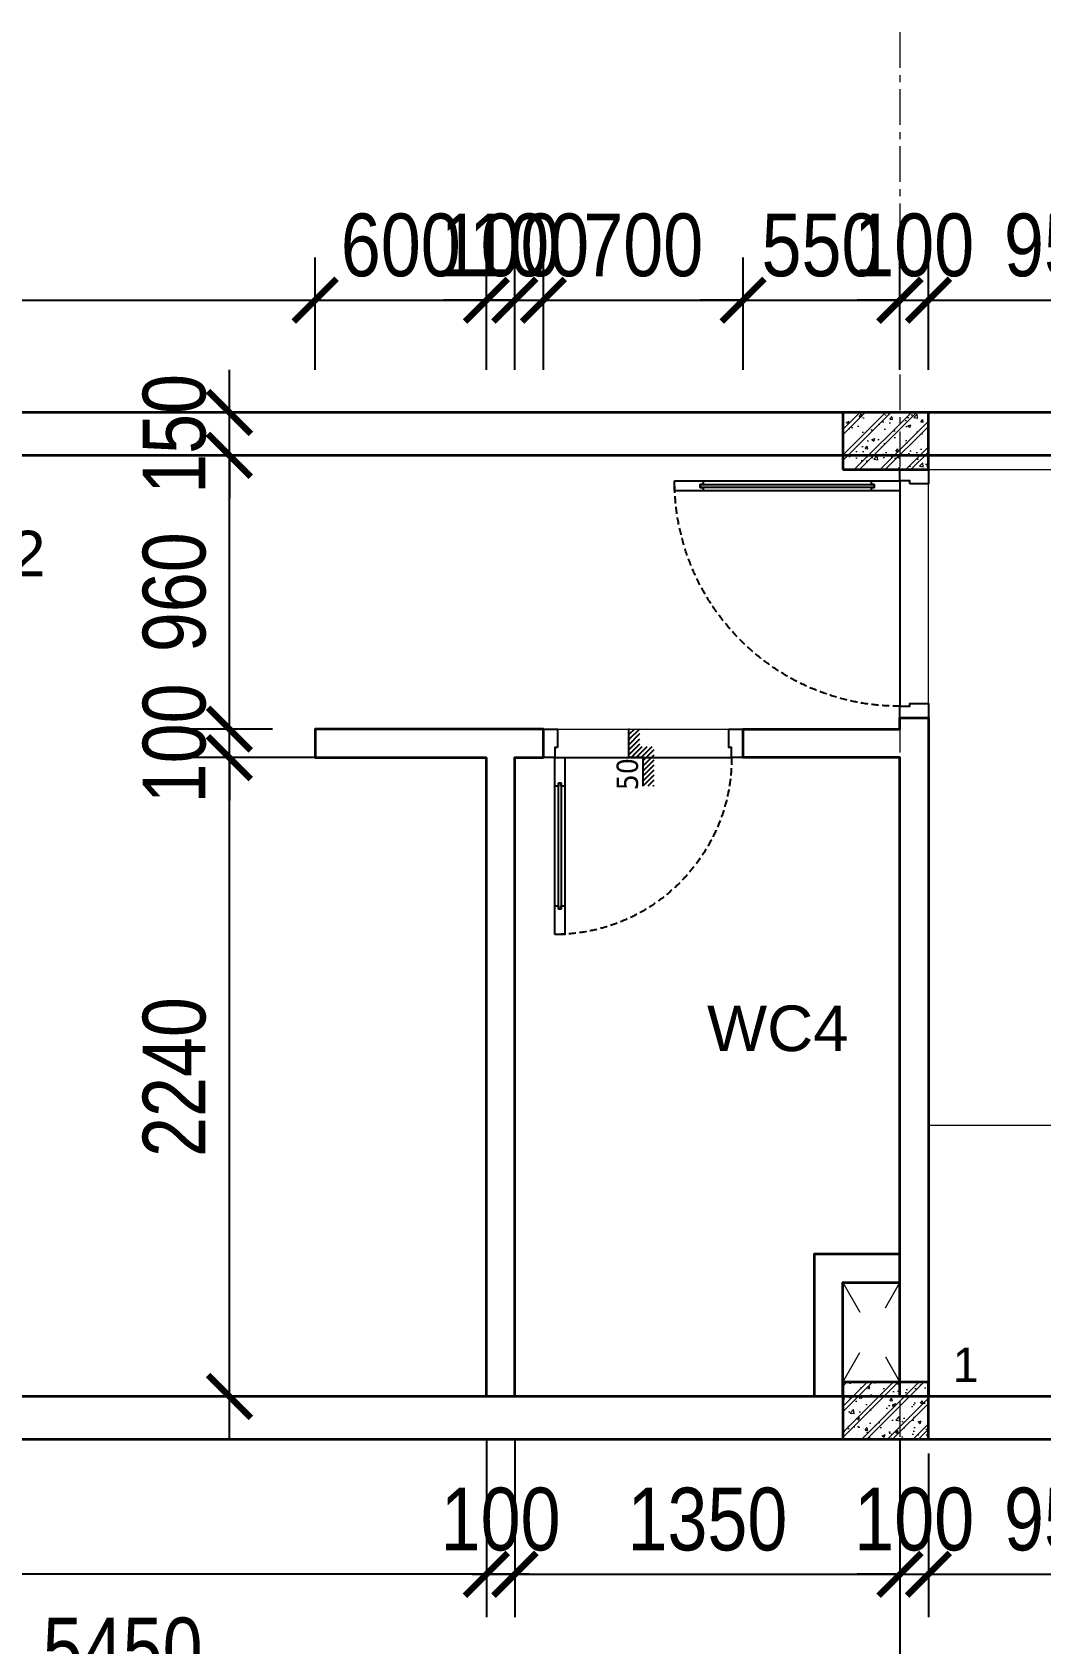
# Model space of a CAD drawing. Header units: inches. Extents: x 236662 to 497023, y -248575 to 81795.
# Drawn here: x 329870 to 333406, y -35956 to -30306 of the extents above; entities that cross this region are included whole.
import ezdxf

# ---------------------------------------------------------------- set-up
doc = ezdxf.new("R2010")
doc.units = ezdxf.units.IN
doc.header["$LTSCALE"] = 10
doc.header["$MEASUREMENT"] = 0
for name, pattern in [('ACAD_ISO03W100', [30, 12, -18]), ('CENTER', [2, 1.25, -0.25, 0.25, -0.25]), ('HIDDEN', [0.375, 0.25, -0.125])]:
    doc.linetypes.add(name, pattern=pattern)
for name, color, linetype in [('01. HP_TEXT', 9, 'Continuous'), ('04. HP_CUA', 153, 'Continuous'), ('07. HP_KY HIEU @ 1', 43, 'Continuous'), ('08. HP_DIM', 118, 'Continuous')]:
    doc.layers.add(name, color=color, linetype=linetype)
for name, color, linetype, lineweight in [('02. HP_BE TONG', 1, 'Continuous', 35), ('03. HP_TUONG', 2, 'Continuous', 35), ('05. HP_TRUC', 251, 'CENTER', 5), ('06. HP_THAY 1', 134, 'Continuous', 15), ('06. HP_THAY 2', 147, 'Continuous', 13), ('09_HP_HATCH', 8, 'Continuous', 5), ('14. HP_OPENING', 250, 'ACAD_ISO03W100', 5), ('GHICHU', 7, 'Continuous', 9)]:
    doc.layers.add(name, color=color, linetype=linetype, lineweight=lineweight)
doc.styles.add('AVO', font='VAVOB.TTF')
doc.styles.get("Standard").update_dxf_attribs({"font": 'arial.ttf'})
doc.styles.add('Tahoma', font='tahoma.ttf')
doc.styles.add('TEXT (none)', font='arial.ttf')
doc.styles.add('text2', font='VHELVCN.TTF')
doc.dimstyles.new('AL-100', dxfattribs={"dimtxt": 220, "dimasz": 150, "dimexe": 150, "dimexo": 150, "dimgap": 80, "dimtad": 1, "dimdec": 0, "dimzin": 9, "dimtxsty": 'text2', "dimblk": 'ARCHTICK', "dimcen": 1, "dimdle": 150, "dimclrd": 256, "dimclre": 256, "dimclrt": 7, "dimadec": 0, "dimazin": 0, "dimtfac": 1, "dimtdec": 0, "dimtix": 1, "dimtmove": 2, "dimatfit": 3, "dimldrblk": 'ARCHTICK', "dimfxl": 1, "dimtolj": 1, "dimtzin": 0, "dimlwd": -1, "dimlwe": -1, "dimarcsym": 0})

# ---------------------------------------------------------------- blocks, each defined once
blk = doc.blocks.new('_ArchTick')
at = {"color": 0, "linetype": 'ByBlock', "const_width": 0.15}
blk.add_lwpolyline([(-0.5, -0.5), (0.5, 0.5)], dxfattribs=at)
blk = doc.blocks.new('*D945')
at = {"layer": '08. HP_DIM', "transparency": 16777216}
for p, q in [((327461.9, -35389.2), (327461.9, -36712.1)), ((342461.9, -35389.2), (342461.9, -36712.1)), ((327311.9, -36562.1), (342611.9, -36562.1))]:
    blk.add_line(p, q, dxfattribs=at)
at = {"layer": 'Defpoints', "color": 0, "transparency": 16777216}
for p in [(327461.9, -35239.2), (342461.9, -35239.2), (342461.9, -36562.1)]:
    blk.add_point(p, dxfattribs=at)
at = {"layer": '08. HP_DIM', "transparency": 16777216, "xscale": 150, "yscale": 150, "zscale": 150, "rotation": 180}
blk.add_blockref('_ArchTick', (327461.9, -36562.1), dxfattribs=at)
at = {"layer": '08. HP_DIM', "transparency": 16777216, "xscale": 150, "yscale": 150, "zscale": 150}
blk.add_blockref('_ArchTick', (342461.9, -36562.1), dxfattribs=at)
at = {"layer": '08. HP_DIM', "color": 7, "transparency": 16777216, "insert": (334461.9, -36369.8), "char_height": 220, "attachment_point": 5, "style": 'text2'}
blk.add_mtext('\\A1;15000', dxfattribs=at)
blk = doc.blocks.new('zcsadsdasd3')
at = {"layer": '05. HP_TRUC', "ltscale": 10}
for p, q in [((-9550, 4933.4), (-9550, -1554.2)), ((-15929.6, 3600), (1239.1, 3600)), ((-15929.6, 0), (1239.1, 0))]:
    blk.add_line(p, q, dxfattribs=at)
blk = doc.blocks.new('*D951')
at = {"layer": '08. HP_DIM', "transparency": 16777216}
for p, q in [((331461.9, -35239.2), (331461.9, -35862.7)), ((327461.9, -35389.2), (327461.9, -35862.7)), ((331611.9, -35712.7), (327311.9, -35712.7))]:
    blk.add_line(p, q, dxfattribs=at)
at = {"layer": 'Defpoints', "color": 0, "transparency": 16777216}
for p in [(331461.9, -35089.2), (327461.9, -35239.2), (327461.9, -35712.7)]:
    blk.add_point(p, dxfattribs=at)
at = {"layer": '08. HP_DIM', "transparency": 16777216, "xscale": 150, "yscale": 150, "zscale": 150, "rotation": 180}
blk.add_blockref('_ArchTick', (327461.9, -35712.7), dxfattribs=at)
at = {"layer": '08. HP_DIM', "transparency": 16777216, "xscale": 150, "yscale": 150, "zscale": 150}
blk.add_blockref('_ArchTick', (331461.9, -35712.7), dxfattribs=at)
at = {"layer": '08. HP_DIM', "color": 7, "transparency": 16777216, "insert": (329461.9, -35520.4), "char_height": 220, "attachment_point": 5, "style": 'text2'}
blk.add_mtext('\\A1;4000', dxfattribs=at)
blk = doc.blocks.new('COT')
at = {"layer": '09_HP_HATCH'}
h = blk.add_hatch(dxfattribs=at)
h.set_pattern_fill('CHAU-01', color=256, scale=15, pattern_type=2)
h.set_pattern_definition([(50, (-55276.965, -37444.2), (107.58903, -9.41282), [11.25, -123.75]), (355, (-55276.97, -37444.2), (-20.8127, 112.82882), [9, -99]), (100.4514, (-55268, -37444.99), (86.7764, 103.41593), [9.56103, -105.17132]), (46.1842, (-55276.97, -37414.2), (160.08616, -24.82785), [16.875, -185.625]), (96.6356, (-55263.62, -37416.27), (140.1994, 146.11768), [14.34154, -157.75695]), (351.1842, (-55276.97, -37414.2), (140.1993, 146.1178), [13.5, -148.5]), (21, (-55261.965, -37421.7), (89.53606, -60.39283), [11.25, -123.75]), (326, (-55261.97, -37421.7), (36.4973, 108.7725), [9, -99]), (71.4514, (-55254.5, -37426.73), (126.0334, 48.37957), [9.56103, -105.17132]), (37.5, (-55276.965, -37444.2), (1.823978, 49.934078), [0, -97.8, 0, -100.5, 0, -99.375]), (7.5, (-55276.965, -37444.2), (39.46043, 59.161757), [0, -57.3, 0, -95.55, 0, -37.875]), (327.5, (-55310.415, -37444.2), (80.073365, -3.38323), [0, -37.5, 0, -117, 0, -155.25]), (317.5, (-55325.415, -37444.2), (87.477925, 15.01575), [0, -48.75, 0, -77.7, 0, -110.25]), (45, (-55276.965, -37444.2), (-45.07806, 45.07806), []), (45, (-55276.965, -37425.827), (-45.07806, 45.07806), [])])
h.paths.add_polyline_path([(0, -200), (300, -200), (300, 0), (0, 0)])
at = {"layer": '02. HP_BE TONG'}
blk.add_lwpolyline([(0, -200), (300, -200), (300, 0), (0, 0)], close=True, dxfattribs=at)
blk = doc.blocks.new('ádasdwdczxzc')
at = {"layer": '03. HP_TUONG'}
for p in [(-9750, 3600), (-9750, 200)]:
    blk.add_blockref('COT', p, dxfattribs=at)
blk = doc.blocks.new('*D1327')
at = {"layer": '08. HP_DIM', "transparency": 16777216}
for p, q in [((-15000, -3750), (-15000, -4679)), ((-9550, -3750), (-9550, -4679)), ((-15150, -4529), (-9400, -4529))]:
    blk.add_line(p, q, dxfattribs=at)
at = {"layer": 'Defpoints', "color": 0, "transparency": 16777216}
for p in [(-15000, -3600), (-9550, -3600), (-9550, -4529)]:
    blk.add_point(p, dxfattribs=at)
at = {"layer": '08. HP_DIM', "transparency": 16777216, "xscale": 150, "yscale": 150, "zscale": 150, "rotation": 180}
blk.add_blockref('_ArchTick', (-15000, -4529), dxfattribs=at)
at = {"layer": '08. HP_DIM', "transparency": 16777216, "xscale": 150, "yscale": 150, "zscale": 150}
blk.add_blockref('_ArchTick', (-9550, -4529), dxfattribs=at)
at = {"layer": '08. HP_DIM', "color": 7, "transparency": 16777216, "insert": (-12275, -4336.7), "char_height": 220, "attachment_point": 5, "style": 'text2'}
blk.add_mtext('\\A1;5450', dxfattribs=at)
blk = doc.blocks.new('*D1328')
at = {"layer": '08. HP_DIM', "transparency": 16777216}
for p, q in [((-9550, -3750), (-9550, -4679)), ((-5450, -3750), (-5450, -4679)), ((-9700, -4529), (-5300, -4529))]:
    blk.add_line(p, q, dxfattribs=at)
at = {"layer": 'Defpoints', "color": 0, "transparency": 16777216}
for p in [(-9550, -3600), (-5450, -3600), (-5450, -4529)]:
    blk.add_point(p, dxfattribs=at)
at = {"layer": '08. HP_DIM', "transparency": 16777216, "xscale": 150, "yscale": 150, "zscale": 150, "rotation": 180}
blk.add_blockref('_ArchTick', (-9550, -4529), dxfattribs=at)
at = {"layer": '08. HP_DIM', "transparency": 16777216, "xscale": 150, "yscale": 150, "zscale": 150}
blk.add_blockref('_ArchTick', (-5450, -4529), dxfattribs=at)
at = {"layer": '08. HP_DIM', "color": 7, "transparency": 16777216, "insert": (-7500, -4336.7), "char_height": 220, "attachment_point": 5, "style": 'text2'}
blk.add_mtext('\\A1;4100', dxfattribs=at)
blk = doc.blocks.new('Step Symbol - Metric')
h = blk.add_hatch()
h.set_pattern_fill('_USER', color=0, angle=45, style=0, pattern_type=0)
h.set_pattern_definition([(45, (0, 4), (-0.70711, 0.70711), [])])
h.paths.add_polyline_path([(8, 0), (8, -3), (-3, -3), (-3, 1), (-8, 1), (-8, 4), (0, 4), (0, 0)])
at = {"color": 0}
blk.add_lwpolyline([(8, 0), (0, 0), (0, 4), (-8, 4)], dxfattribs=at)
blk.add_attdef('Step', (2, 2), '', height=3, dxfattribs=at)
blk = doc.blocks.new('*U282')
at = {"ltscale": 100}
for p, q in [((40, 790), (40, 200)), ((75, 200), (75, 790))]:
    blk.add_line(p, q, dxfattribs=at)
at = {"color": 8, "ltscale": 100}
blk.add_line((40, 100), (830, 100), dxfattribs=at)
at = {"ltscale": 100}
for points in [[(40, 890), (40, 790), (52.5, 790), (52.5, 800), (62.5, 800), (62.5, 790), (75, 790), (75, 890)], [(62.5, 200), (62.5, 190), (52.5, 190), (52.5, 200), (40, 200), (40, 100), (75, 100), (75, 200)], [(50, 65), (40, 65), (40, 100), (0, 100), (0, 0), (50, 0)], [(870, 100), (830, 100), (830, 65), (820, 65), (820, 0), (870, 0)]]:
    blk.add_lwpolyline(points, close=True, dxfattribs=at)
at = {"color": 8, "ltscale": 100}
blk.add_lwpolyline([(62.5, 800), (52.5, 800), (52.5, 190), (62.5, 190)], close=True, dxfattribs=at)
at = {"color": 8, "linetype": 'HIDDEN', "ltscale": 10}
blk.add_arc((40, 100), 790, 360, 90, dxfattribs=at)
blk = doc.blocks.new('*U33')
at = {"ltscale": 100}
for p, q in [((40, 620), (40, 200)), ((75, 200), (75, 620))]:
    blk.add_line(p, q, dxfattribs=at)
at = {"color": 8, "ltscale": 100}
blk.add_line((40, 100), (660, 100), dxfattribs=at)
at = {"ltscale": 100}
for points in [[(40, 720), (40, 620), (52.5, 620), (52.5, 630), (62.5, 630), (62.5, 620), (75, 620), (75, 720)], [(62.5, 200), (62.5, 190), (52.5, 190), (52.5, 200), (40, 200), (40, 100), (75, 100), (75, 200)], [(50, 65), (40, 65), (40, 100), (0, 100), (0, 0), (50, 0)], [(700, 100), (660, 100), (660, 65), (650, 65), (650, 0), (700, 0)]]:
    blk.add_lwpolyline(points, close=True, dxfattribs=at)
at = {"color": 8, "ltscale": 100}
blk.add_lwpolyline([(62.5, 630), (52.5, 630), (52.5, 190), (62.5, 190)], close=True, dxfattribs=at)
at = {"color": 8, "linetype": 'HIDDEN', "ltscale": 10}
blk.add_arc((40, 100), 620, 360, 90, dxfattribs=at)
blk = doc.blocks.new('CUA TANG 3')
at = {"layer": '04. HP_CUA'}
for name, p, xscale, rotation in [('*U282', (5550, -200), -1.000000000000002, 90), ('*U33', (4200, -1110), -1, 180)]:
    blk.add_blockref(name, p, dxfattribs=dict(at, xscale=xscale, rotation=rotation))
blk = doc.blocks.new('*D1031')
at = {"layer": '08. HP_DIM', "transparency": 16777216}
for p, q in [((330561.1, -35239.2), (330561.1, -32699.2)), ((331311.9, -32849.2), (330411.1, -32849.2)), ((331311.9, -35089.2), (330411.1, -35089.2))]:
    blk.add_line(p, q, dxfattribs=at)
at = {"layer": 'Defpoints', "color": 0, "transparency": 16777216}
for p in [(330561.1, -32849.2), (331461.9, -32849.2, -318.6), (331461.9, -35089.2, -318.6)]:
    blk.add_point(p, dxfattribs=at)
at = {"layer": '08. HP_DIM', "transparency": 16777216, "xscale": 150, "yscale": 150, "zscale": 150}
for p, rotation in [((330561.1, -32849.2), 90), ((330561.1, -35089.2), 270)]:
    blk.add_blockref('_ArchTick', p, dxfattribs=dict(at, rotation=rotation))
at = {"layer": '08. HP_DIM', "color": 7, "transparency": 16777216, "insert": (330368.7, -33969.2), "char_height": 220, "attachment_point": 5, "rotation": 90, "style": 'text2'}
blk.add_mtext('\\A1;2240', dxfattribs=at)
blk = doc.blocks.new('*D1032')
at = {"layer": '08. HP_DIM', "transparency": 16777216}
for p, q in [((330561.1, -32749.2), (330561.1, -32599.2)), ((330711.9, -32749.2), (330411.1, -32749.2)), ((330561.1, -32849.2), (330561.1, -32749.2)), ((331311.9, -32849.2), (330411.1, -32849.2)), ((330561.1, -32849.2), (330561.1, -32999.2))]:
    blk.add_line(p, q, dxfattribs=at)
at = {"layer": 'Defpoints', "color": 0, "transparency": 16777216}
for p in [(330561.1, -32749.2), (330861.9, -32749.2, -318.6), (331461.9, -32849.2, -318.6)]:
    blk.add_point(p, dxfattribs=at)
at = {"layer": '08. HP_DIM', "transparency": 16777216, "xscale": 150, "yscale": 150, "zscale": 150}
for p, rotation in [((330561.1, -32749.2), 270), ((330561.1, -32849.2), 90)]:
    blk.add_blockref('_ArchTick', p, dxfattribs=dict(at, rotation=rotation))
at = {"layer": '08. HP_DIM', "color": 7, "transparency": 16777216, "insert": (330368.7, -32799.2), "char_height": 220, "attachment_point": 5, "rotation": 90, "style": 'text2'}
blk.add_mtext('\\A1;100', dxfattribs=at)
blk = doc.blocks.new('*D1033')
at = {"layer": '08. HP_DIM', "transparency": 16777216}
for p, q in [((330561.1, -32899.2), (330561.1, -31639.2)), ((332561.9, -31789.2), (330411.1, -31789.2)), ((330711.9, -32749.2), (330411.1, -32749.2))]:
    blk.add_line(p, q, dxfattribs=at)
at = {"layer": 'Defpoints', "color": 0, "transparency": 16777216}
for p in [(330561.1, -31789.2), (332711.9, -31789.2, -318.6), (330861.9, -32749.2, -318.6)]:
    blk.add_point(p, dxfattribs=at)
at = {"layer": '08. HP_DIM', "transparency": 16777216, "xscale": 150, "yscale": 150, "zscale": 150}
for p, rotation in [((330561.1, -31789.2), 90), ((330561.1, -32749.2), 270)]:
    blk.add_blockref('_ArchTick', p, dxfattribs=dict(at, rotation=rotation))
at = {"layer": '08. HP_DIM', "color": 7, "transparency": 16777216, "insert": (330368.7, -32269.2), "char_height": 220, "attachment_point": 5, "rotation": 90, "style": 'text2'}
blk.add_mtext('\\A1;960', dxfattribs=at)
blk = doc.blocks.new('*D1034')
at = {"layer": '08. HP_DIM', "transparency": 16777216}
for p, q in [((330561.1, -31639.2), (330561.1, -31489.2)), ((332561.9, -31639.2), (330411.1, -31639.2)), ((330561.1, -31789.2), (330561.1, -31639.2)), ((332561.9, -31789.2), (330411.1, -31789.2)), ((330561.1, -31789.2), (330561.1, -31939.2))]:
    blk.add_line(p, q, dxfattribs=at)
at = {"layer": 'Defpoints', "color": 0, "transparency": 16777216}
for p in [(330561.1, -31639.2), (332711.9, -31639.2, -318.6), (332711.9, -31789.2, -318.6)]:
    blk.add_point(p, dxfattribs=at)
at = {"layer": '08. HP_DIM', "transparency": 16777216, "xscale": 150, "yscale": 150, "zscale": 150}
for p, rotation in [((330561.1, -31639.2), 270), ((330561.1, -31789.2), 90)]:
    blk.add_blockref('_ArchTick', p, dxfattribs=dict(at, rotation=rotation))
at = {"layer": '08. HP_DIM', "color": 7, "transparency": 16777216, "insert": (330368.7, -31714.2), "char_height": 220, "attachment_point": 5, "rotation": 90, "style": 'text2'}
blk.add_mtext('\\A1;150', dxfattribs=at)
blk = doc.blocks.new('*D1035')
at = {"layer": '08. HP_DIM', "transparency": 16777216}
for p, q in [((331461.9, -35239.2), (331461.9, -35862.7)), ((331561.9, -35239.2), (331561.9, -35862.7)), ((331461.9, -35712.7), (331311.9, -35712.7)), ((331461.9, -35712.7), (331561.9, -35712.7)), ((331561.9, -35712.7), (331711.9, -35712.7))]:
    blk.add_line(p, q, dxfattribs=at)
at = {"layer": 'Defpoints', "color": 0, "transparency": 16777216}
for p in [(331461.9, -35089.2, -318.6), (331561.9, -35089.2, -318.6), (331561.9, -35712.7)]:
    blk.add_point(p, dxfattribs=at)
at = {"layer": '08. HP_DIM', "transparency": 16777216, "xscale": 150, "yscale": 150, "zscale": 150}
blk.add_blockref('_ArchTick', (331461.9, -35712.7), dxfattribs=at)
at = {"layer": '08. HP_DIM', "transparency": 16777216, "xscale": 150, "yscale": 150, "zscale": 150, "rotation": 180}
blk.add_blockref('_ArchTick', (331561.9, -35712.7), dxfattribs=at)
at = {"layer": '08. HP_DIM', "color": 7, "transparency": 16777216, "insert": (331511.9, -35520.4), "char_height": 220, "attachment_point": 5, "style": 'text2'}
blk.add_mtext('\\A1;100', dxfattribs=at)
blk = doc.blocks.new('*D1036')
at = {"layer": '08. HP_DIM', "transparency": 16777216}
for p, q in [((331561.9, -35239.2), (331561.9, -35862.7)), ((332911.9, -35239.2), (332911.9, -35862.7)), ((331411.9, -35712.7), (333061.9, -35712.7))]:
    blk.add_line(p, q, dxfattribs=at)
at = {"layer": 'Defpoints', "color": 0, "transparency": 16777216}
for p in [(331561.9, -35089.2, -318.6), (332911.9, -35089.2, -318.6), (332911.9, -35712.7)]:
    blk.add_point(p, dxfattribs=at)
at = {"layer": '08. HP_DIM', "transparency": 16777216, "xscale": 150, "yscale": 150, "zscale": 150, "rotation": 180}
blk.add_blockref('_ArchTick', (331561.9, -35712.7), dxfattribs=at)
at = {"layer": '08. HP_DIM', "transparency": 16777216, "xscale": 150, "yscale": 150, "zscale": 150}
blk.add_blockref('_ArchTick', (332911.9, -35712.7), dxfattribs=at)
at = {"layer": '08. HP_DIM', "color": 7, "transparency": 16777216, "insert": (332236.9, -35520.4), "char_height": 220, "attachment_point": 5, "style": 'text2'}
blk.add_mtext('\\A1;1350', dxfattribs=at)
blk = doc.blocks.new('*D1037')
at = {"layer": '08. HP_DIM', "transparency": 16777216}
for p, q in [((332911.9, -35239.2), (332911.9, -35862.7)), ((333011.9, -35289.2), (333011.9, -35862.7)), ((332911.9, -35712.7), (332761.9, -35712.7)), ((332911.9, -35712.7), (333011.9, -35712.7)), ((333011.9, -35712.7), (333161.9, -35712.7))]:
    blk.add_line(p, q, dxfattribs=at)
at = {"layer": 'Defpoints', "color": 0, "transparency": 16777216}
for p in [(332911.9, -35089.2, -318.6), (333011.9, -35139.2, -318.6), (333011.9, -35712.7)]:
    blk.add_point(p, dxfattribs=at)
at = {"layer": '08. HP_DIM', "transparency": 16777216, "xscale": 150, "yscale": 150, "zscale": 150}
blk.add_blockref('_ArchTick', (332911.9, -35712.7), dxfattribs=at)
at = {"layer": '08. HP_DIM', "transparency": 16777216, "xscale": 150, "yscale": 150, "zscale": 150, "rotation": 180}
blk.add_blockref('_ArchTick', (333011.9, -35712.7), dxfattribs=at)
at = {"layer": '08. HP_DIM', "color": 7, "transparency": 16777216, "insert": (332961.9, -35520.4), "char_height": 220, "attachment_point": 5, "style": 'text2'}
blk.add_mtext('\\A1;100', dxfattribs=at)
blk = doc.blocks.new('*D1038')
at = {"layer": '08. HP_DIM', "transparency": 16777216}
for p, q in [((333961.9, -35239.2), (333961.9, -35862.7)), ((333011.9, -35289.2), (333011.9, -35862.7)), ((332861.9, -35712.7), (334111.9, -35712.7))]:
    blk.add_line(p, q, dxfattribs=at)
at = {"layer": 'Defpoints', "color": 0, "transparency": 16777216}
for p in [(333011.9, -35139.2, -318.6), (333961.9, -35089.2, -318.6), (333961.9, -35712.7)]:
    blk.add_point(p, dxfattribs=at)
at = {"layer": '08. HP_DIM', "transparency": 16777216, "xscale": 150, "yscale": 150, "zscale": 150, "rotation": 180}
blk.add_blockref('_ArchTick', (333011.9, -35712.7), dxfattribs=at)
at = {"layer": '08. HP_DIM', "transparency": 16777216, "xscale": 150, "yscale": 150, "zscale": 150}
blk.add_blockref('_ArchTick', (333961.9, -35712.7), dxfattribs=at)
at = {"layer": '08. HP_DIM', "color": 7, "transparency": 16777216, "insert": (333486.9, -35520.4), "char_height": 220, "attachment_point": 5, "style": 'text2'}
blk.add_mtext('\\A1;950', dxfattribs=at)
blk = doc.blocks.new('*D1068')
at = {"layer": '08. HP_DIM', "transparency": 16777216}
for p, q in [((327561.9, -31489.2), (327561.9, -31095.4)), ((330861.9, -31489.2), (330861.9, -31095.4)), ((327411.9, -31245.4), (331011.9, -31245.4))]:
    blk.add_line(p, q, dxfattribs=at)
at = {"layer": 'Defpoints', "color": 0, "transparency": 16777216}
for p in [(330861.9, -31245.4), (327561.9, -31639.2, -318.6), (330861.9, -31639.2, -318.6)]:
    blk.add_point(p, dxfattribs=at)
at = {"layer": '08. HP_DIM', "transparency": 16777216, "xscale": 150, "yscale": 150, "zscale": 150, "rotation": 180}
blk.add_blockref('_ArchTick', (327561.9, -31245.4), dxfattribs=at)
at = {"layer": '08. HP_DIM', "transparency": 16777216, "xscale": 150, "yscale": 150, "zscale": 150}
blk.add_blockref('_ArchTick', (330861.9, -31245.4), dxfattribs=at)
at = {"layer": '08. HP_DIM', "color": 7, "transparency": 16777216, "insert": (329211.9, -31053), "char_height": 220, "attachment_point": 5, "style": 'text2'}
blk.add_mtext('\\A1;3300', dxfattribs=at)
blk = doc.blocks.new('*D1069')
at = {"layer": '08. HP_DIM', "transparency": 16777216}
for p, q in [((330861.9, -31489.2), (330861.9, -31095.4)), ((331461.9, -31489.2), (331461.9, -31095.4)), ((330711.9, -31245.4), (331611.9, -31245.4))]:
    blk.add_line(p, q, dxfattribs=at)
at = {"layer": 'Defpoints', "color": 0, "transparency": 16777216}
for p in [(331461.9, -31245.4), (330861.9, -31639.2, -318.6), (331461.9, -31639.2, -318.6)]:
    blk.add_point(p, dxfattribs=at)
at = {"layer": '08. HP_DIM', "transparency": 16777216, "xscale": 150, "yscale": 150, "zscale": 150, "rotation": 180}
blk.add_blockref('_ArchTick', (330861.9, -31245.4), dxfattribs=at)
at = {"layer": '08. HP_DIM', "transparency": 16777216, "xscale": 150, "yscale": 150, "zscale": 150}
blk.add_blockref('_ArchTick', (331461.9, -31245.4), dxfattribs=at)
at = {"layer": '08. HP_DIM', "color": 7, "transparency": 16777216, "insert": (331161.9, -31053), "char_height": 220, "attachment_point": 5, "style": 'text2'}
blk.add_mtext('\\A1;600', dxfattribs=at)
blk = doc.blocks.new('*D1070')
at = {"layer": '08. HP_DIM', "transparency": 16777216}
for p, q in [((331461.9, -31489.2), (331461.9, -31095.4)), ((331561.9, -31489.2), (331561.9, -31095.4)), ((331461.9, -31245.4), (331311.9, -31245.4)), ((331461.9, -31245.4), (331561.9, -31245.4)), ((331561.9, -31245.4), (331711.9, -31245.4))]:
    blk.add_line(p, q, dxfattribs=at)
at = {"layer": 'Defpoints', "color": 0, "transparency": 16777216}
for p in [(331561.9, -31245.4), (331461.9, -31639.2, -318.6), (331561.9, -31639.2, -318.6)]:
    blk.add_point(p, dxfattribs=at)
at = {"layer": '08. HP_DIM', "transparency": 16777216, "xscale": 150, "yscale": 150, "zscale": 150}
blk.add_blockref('_ArchTick', (331461.9, -31245.4), dxfattribs=at)
at = {"layer": '08. HP_DIM', "transparency": 16777216, "xscale": 150, "yscale": 150, "zscale": 150, "rotation": 180}
blk.add_blockref('_ArchTick', (331561.9, -31245.4), dxfattribs=at)
at = {"layer": '08. HP_DIM', "color": 7, "transparency": 16777216, "insert": (331511.9, -31053), "char_height": 220, "attachment_point": 5, "style": 'text2'}
blk.add_mtext('\\A1;100', dxfattribs=at)
blk = doc.blocks.new('*D1071')
at = {"layer": '08. HP_DIM', "transparency": 16777216}
for p, q in [((331561.9, -31489.2), (331561.9, -31095.4)), ((331661.9, -31489.2), (331661.9, -31095.4)), ((331561.9, -31245.4), (331411.9, -31245.4)), ((331561.9, -31245.4), (331661.9, -31245.4)), ((331661.9, -31245.4), (331811.9, -31245.4))]:
    blk.add_line(p, q, dxfattribs=at)
at = {"layer": 'Defpoints', "color": 0, "transparency": 16777216}
for p in [(331661.9, -31245.4), (331561.9, -31639.2, -318.6), (331661.9, -31639.2, -318.6)]:
    blk.add_point(p, dxfattribs=at)
at = {"layer": '08. HP_DIM', "transparency": 16777216, "xscale": 150, "yscale": 150, "zscale": 150}
blk.add_blockref('_ArchTick', (331561.9, -31245.4), dxfattribs=at)
at = {"layer": '08. HP_DIM', "transparency": 16777216, "xscale": 150, "yscale": 150, "zscale": 150, "rotation": 180}
blk.add_blockref('_ArchTick', (331661.9, -31245.4), dxfattribs=at)
at = {"layer": '08. HP_DIM', "color": 7, "transparency": 16777216, "insert": (331611.9, -31053), "char_height": 220, "attachment_point": 5, "style": 'text2'}
blk.add_mtext('\\A1;100', dxfattribs=at)
blk = doc.blocks.new('*D1072')
at = {"layer": '08. HP_DIM', "transparency": 16777216}
for p, q in [((331661.9, -31489.2), (331661.9, -31095.4)), ((332361.9, -31489.2), (332361.9, -31095.4)), ((331511.9, -31245.4), (332511.9, -31245.4))]:
    blk.add_line(p, q, dxfattribs=at)
at = {"layer": 'Defpoints', "color": 0, "transparency": 16777216}
for p in [(332361.9, -31245.4), (331661.9, -31639.2, -318.6), (332361.9, -31639.2, -318.6)]:
    blk.add_point(p, dxfattribs=at)
at = {"layer": '08. HP_DIM', "transparency": 16777216, "xscale": 150, "yscale": 150, "zscale": 150, "rotation": 180}
blk.add_blockref('_ArchTick', (331661.9, -31245.4), dxfattribs=at)
at = {"layer": '08. HP_DIM', "transparency": 16777216, "xscale": 150, "yscale": 150, "zscale": 150}
blk.add_blockref('_ArchTick', (332361.9, -31245.4), dxfattribs=at)
at = {"layer": '08. HP_DIM', "color": 7, "transparency": 16777216, "insert": (332011.9, -31053), "char_height": 220, "attachment_point": 5, "style": 'text2'}
blk.add_mtext('\\A1;700', dxfattribs=at)
blk = doc.blocks.new('*D1073')
at = {"layer": '08. HP_DIM', "transparency": 16777216}
for p, q in [((332361.9, -31489.2), (332361.9, -31095.4)), ((332911.9, -31489.2), (332911.9, -31095.4)), ((332361.9, -31245.4), (332211.9, -31245.4)), ((332361.9, -31245.4), (332911.9, -31245.4)), ((332911.9, -31245.4), (333061.9, -31245.4))]:
    blk.add_line(p, q, dxfattribs=at)
at = {"layer": 'Defpoints', "color": 0, "transparency": 16777216}
for p in [(332911.9, -31245.4), (332361.9, -31639.2, -318.6), (332911.9, -31639.2, -318.6)]:
    blk.add_point(p, dxfattribs=at)
at = {"layer": '08. HP_DIM', "transparency": 16777216, "xscale": 150, "yscale": 150, "zscale": 150}
blk.add_blockref('_ArchTick', (332361.9, -31245.4), dxfattribs=at)
at = {"layer": '08. HP_DIM', "transparency": 16777216, "xscale": 150, "yscale": 150, "zscale": 150, "rotation": 180}
blk.add_blockref('_ArchTick', (332911.9, -31245.4), dxfattribs=at)
at = {"layer": '08. HP_DIM', "color": 7, "transparency": 16777216, "insert": (332636.9, -31053), "char_height": 220, "attachment_point": 5, "style": 'text2'}
blk.add_mtext('\\A1;550', dxfattribs=at)
blk = doc.blocks.new('*D1074')
at = {"layer": '08. HP_DIM', "transparency": 16777216}
for p, q in [((332911.9, -31489.2), (332911.9, -31095.4)), ((333011.9, -31489.2), (333011.9, -31095.4)), ((332911.9, -31245.4), (332761.9, -31245.4)), ((332911.9, -31245.4), (333011.9, -31245.4)), ((333011.9, -31245.4), (333161.9, -31245.4))]:
    blk.add_line(p, q, dxfattribs=at)
at = {"layer": 'Defpoints', "color": 0, "transparency": 16777216}
for p in [(333011.9, -31245.4), (332911.9, -31639.2, -318.6), (333011.9, -31639.2, -318.6)]:
    blk.add_point(p, dxfattribs=at)
at = {"layer": '08. HP_DIM', "transparency": 16777216, "xscale": 150, "yscale": 150, "zscale": 150}
blk.add_blockref('_ArchTick', (332911.9, -31245.4), dxfattribs=at)
at = {"layer": '08. HP_DIM', "transparency": 16777216, "xscale": 150, "yscale": 150, "zscale": 150, "rotation": 180}
blk.add_blockref('_ArchTick', (333011.9, -31245.4), dxfattribs=at)
at = {"layer": '08. HP_DIM', "color": 7, "transparency": 16777216, "insert": (332961.9, -31053), "char_height": 220, "attachment_point": 5, "style": 'text2'}
blk.add_mtext('\\A1;100', dxfattribs=at)
blk = doc.blocks.new('*D1075')
at = {"layer": '08. HP_DIM', "transparency": 16777216}
for p, q in [((333011.9, -31489.2), (333011.9, -31095.4)), ((333961.9, -31489.2), (333961.9, -31095.4)), ((332861.9, -31245.4), (334111.9, -31245.4))]:
    blk.add_line(p, q, dxfattribs=at)
at = {"layer": 'Defpoints', "color": 0, "transparency": 16777216}
for p in [(333961.9, -31245.4), (333011.9, -31639.2, -318.6), (333961.9, -31639.2, -318.6)]:
    blk.add_point(p, dxfattribs=at)
at = {"layer": '08. HP_DIM', "transparency": 16777216, "xscale": 150, "yscale": 150, "zscale": 150, "rotation": 180}
blk.add_blockref('_ArchTick', (333011.9, -31245.4), dxfattribs=at)
at = {"layer": '08. HP_DIM', "transparency": 16777216, "xscale": 150, "yscale": 150, "zscale": 150}
blk.add_blockref('_ArchTick', (333961.9, -31245.4), dxfattribs=at)
at = {"layer": '08. HP_DIM', "color": 7, "transparency": 16777216, "insert": (333486.9, -31053), "char_height": 220, "attachment_point": 5, "style": 'text2'}
blk.add_mtext('\\A1;950', dxfattribs=at)
blk = doc.blocks.new('mb tang 3')
at = {"layer": '03. HP_TUONG'}
for points in [[(-15000, -2935), (-15000, -3600), (0, -3600), (0, 0), (-15000, 0), (-15000, -665), (-14900, -665), (-14900, -150), (-150, -150), (-150, -3450), (-14900, -3450), (-14900, -2935)], [(-9550, -1110), (-9550, -1070), (-9450, -1070), (-9450, -3450), (-9550, -3450), (-9550, -1210), (-10100, -1210), (-10100, -1110)]]:
    blk.add_lwpolyline(points, close=True, dxfattribs=at)
for points in [[(-10800, -1210), (-10800, -1110), (-11600, -1110), (-11600, -1210), (-11000, -1210)], [(-11000, -3450), (-11000, -1210)], [(-10900, -3450), (-10900, -1210), (-10800, -1210)], [(-9850, -3450), (-9850, -2950), (-9550, -2950)], [(-9750, -3450), (-9750, -3050), (-9550, -3050)]]:
    blk.add_lwpolyline(points, dxfattribs=at)
at = {"layer": '06. HP_THAY 1'}
blk.add_lwpolyline([(-9450, -200), (-5550, -200), (-5550, -150), (-9450, -150)], close=True, dxfattribs=at)
at = {"layer": '06. HP_THAY 2'}
blk.add_line((-9450, -1070), (-9450, -200), dxfattribs=at)
blk.add_lwpolyline([(-10800, -1110), (-10100, -1110), (-10100, -1210), (-10800, -1210)], close=True, dxfattribs=at)
blk.add_lwpolyline([(-8550, -2500), (-9450, -2500), (-9450, -3450), (-8500, -3450), (-8500, -2550)], dxfattribs=at)
at = {"layer": '14. HP_OPENING'}
for p, q in [((-9750, -3050), (-9550, -3400)), ((-9750, -3400), (-9550, -3050))]:
    blk.add_line(p, q, dxfattribs=at)
at = {"layer": '07. HP_KY HIEU @ 1'}
ref = blk.add_blockref('Step Symbol - Metric', (-10450, -1210), dxfattribs=dict(at, xscale=-12.50000000000004, yscale=12.50000000000004, zscale=12.5, rotation=90))
ref.add_attrib('Step', '50', (-10468.4, -1324.3), dxfattribs={"layer": '0', "color": 7, "height": 75, "rotation": 90, "style": 'Tahoma'})
at = {"layer": '08. HP_DIM'}
blk.add_blockref('ádasdwdczxzc', (0, -3600), dxfattribs=at)
at = {"layer": '01. HP_TEXT', "style": 'TEXT (none)'}
for s, p in [('P. NGỦ 2 ', (-13500.9, -574.3)), ('WC4', (-10226.3, -2239.1))]:
    blk.add_text(s, height=159.88, dxfattribs=at).set_placement(p)
at = {"layer": 'GHICHU', "color": 0, "linetype": 'Continuous', "style": 'AVO'}
blk.add_text('1', height=121, dxfattribs=at).set_placement((-9364.4, -3399.4))
at = {"layer": '08. HP_DIM'}
for base, p1, p2, picture, middle in [((-9550, -4529), (-15000, -3600), (-9550, -3600), '*D1327', (-12275, -4336.7)), ((-5450, -4529), (-9550, -3600), (-5450, -3600), '*D1328', (-7500, -4336.7))]:
    dim = blk.add_linear_dim(base=base, p1=p1, p2=p2, dimstyle='AL-100', dxfattribs=at)
    dim.commit()
    dim.dimension.update_dxf_attribs({"geometry": picture, "text_midpoint": middle})

msp = doc.modelspace()

# ---------------------------------------------------------------- linework, layer by layer
at = {"layer": '08. HP_DIM'}
for points in [[(332611.9, -35089.2), (332611.9, -34589.2), (332911.9, -34589.2)], [(332711.9, -35089.2), (332711.9, -34689.2), (332911.9, -34689.2)]]:
    msp.add_lwpolyline(points, dxfattribs=at)

# ---------------------------------------------------------------- block references
msp.add_blockref('mb tang 3', (342461.9, -31639.2))
for name, p in [('zcsadsdasd3', (342461.9, -35239.2)), ('CUA TANG 3', (327461.9, -31639.2))]:
    msp.add_blockref(name, p, dxfattribs=at)

# ---------------------------------------------------------------- dimensions: what is measured, and where the dimension line sits
for base, p1, p2, picture, middle in [((330861.9, -31245.4, 318.6), (327561.9, -31639.2), (330861.9, -31639.2), '*D1068', (329211.9, -31053, 318.6)), ((331461.9, -31245.4, 318.6), (330861.9, -31639.2), (331461.9, -31639.2), '*D1069', (331161.9, -31053, 318.6)), ((331561.9, -31245.4, 318.6), (331461.9, -31639.2), (331561.9, -31639.2), '*D1070', (331511.9, -31053, 318.6)), ((331661.9, -31245.4, 318.6), (331561.9, -31639.2), (331661.9, -31639.2), '*D1071', (331611.9, -31053, 318.6)), ((332361.9, -31245.4, 318.6), (331661.9, -31639.2), (332361.9, -31639.2), '*D1072', (332011.9, -31053, 318.6)), ((332911.9, -31245.4, 318.6), (332361.9, -31639.2), (332911.9, -31639.2), '*D1073', (332636.9, -31053, 318.6)), ((333011.9, -31245.4, 318.6), (332911.9, -31639.2), (333011.9, -31639.2), '*D1074', (332961.9, -31053, 318.6)), ((333961.9, -31245.4, 318.6), (333011.9, -31639.2), (333961.9, -31639.2), '*D1075', (333486.9, -31053, 318.6)), ((327461.9, -35712.7), (331461.9, -35089.2), (327461.9, -35239.2), '*D951', (329461.9, -35520.4)), ((331561.9, -35712.7, 318.6), (331461.9, -35089.2), (331561.9, -35089.2), '*D1035', (331511.9, -35520.4, 318.6)), ((332911.9, -35712.7, 318.6), (331561.9, -35089.2), (332911.9, -35089.2), '*D1036', (332236.9, -35520.4, 318.6)), ((333011.9, -35712.7, 318.6), (332911.9, -35089.2), (333011.9, -35139.2), '*D1037', (332961.9, -35520.4, 318.6)), ((333961.9, -35712.7, 318.6), (333011.9, -35139.2), (333961.9, -35089.2), '*D1038', (333486.9, -35520.4, 318.6))]:
    dim = msp.add_linear_dim(base=base, p1=p1, p2=p2, dimstyle='AL-100', dxfattribs=at)
    dim.commit()
    dim.dimension.update_dxf_attribs({"geometry": picture, "text_midpoint": middle})
for base, p1, p2, picture, middle in [((330561.1, -31639.2, 318.6), (332711.9, -31789.2), (332711.9, -31639.2), '*D1034', (330368.7, -31714.2, 318.6)), ((330561.1, -31789.2, 318.6), (330861.9, -32749.2), (332711.9, -31789.2), '*D1033', (330368.7, -32269.2, 318.6)), ((330561.1, -32749.2, 318.6), (331461.9, -32849.2), (330861.9, -32749.2), '*D1032', (330368.7, -32799.2, 318.6)), ((330561.1, -32849.2, 318.6), (331461.9, -35089.2), (331461.9, -32849.2), '*D1031', (330368.7, -33969.2, 318.6))]:
    dim = msp.add_linear_dim(base=base, p1=p1, p2=p2, angle=90, dimstyle='AL-100', dxfattribs=at)
    dim.commit()
    dim.dimension.update_dxf_attribs({"geometry": picture, "text_midpoint": middle})
dim = msp.add_linear_dim(base=(342461.9, -36562.1), p1=(327461.9, -35239.2), p2=(342461.9, -35239.2), dimstyle='AL-100', dxfattribs=at)
dim.commit()
dim.dimension.update_dxf_attribs({"geometry": '*D945', "text_midpoint": (334461.9, -36369.8), "dimtype": 160})

doc.saveas('drawing.dxf')
